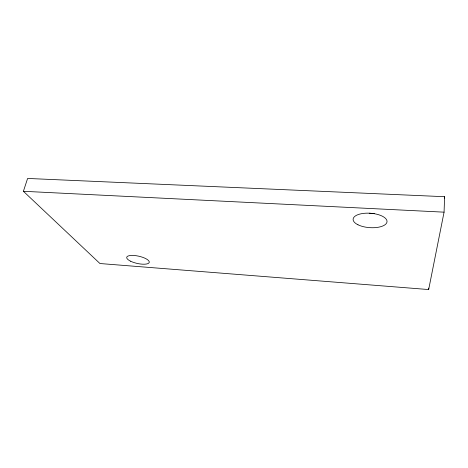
<?xml version="1.0" encoding="UTF-8"?>
<svg xmlns="http://www.w3.org/2000/svg" width="468" height="468" viewBox="0 0 468 468"><rect width="100%" height="100%" fill="white"/><g stroke="black" fill="none" stroke-linecap="round" stroke-linejoin="round"><path stroke-width="0.7" d="M444.068 212.162L444.6 196.706L27.606 178.448L23.4 191.289L99.953 263.531L428.659 289.552L444.068 212.162L23.4 191.289M428.659 289.552L428.723 288.101M444.325 198.134L444.6 196.706M374.271 213.437A16.83 7.482 3.9 0 1 369.27 213.232M357.961 224.775A17 7.207 4.2 0 0 386.404 223.376A17 7.207 4.2 0 0 365.824 213.197A17 7.207 4.2 0 0 357.961 224.775M130.631 261.22A11.548 3.703 12.6 0 0 149.087 262.741A11.548 3.703 12.6 0 0 134.234 255.499A11.548 3.703 12.6 0 0 130.631 261.22"/></g></svg>
